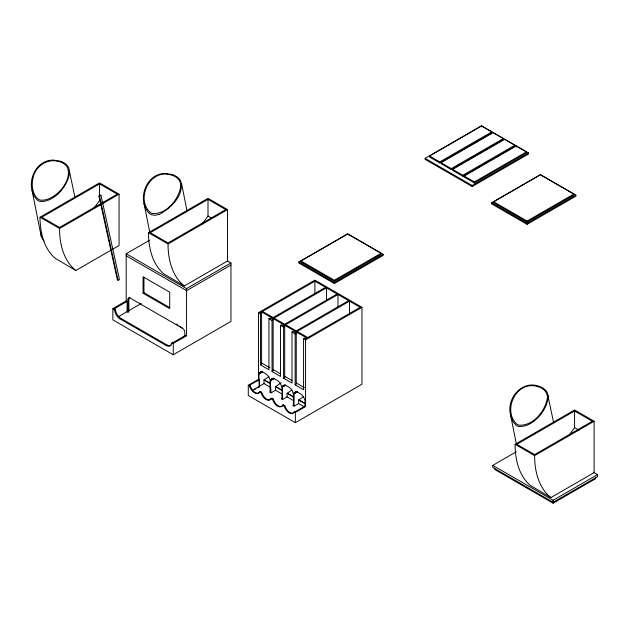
<?xml version="1.0" encoding="UTF-8"?>
<svg xmlns="http://www.w3.org/2000/svg" width="629" height="629" viewBox="0 0 629 629"><rect width="100%" height="100%" fill="white"/><g stroke="black" fill="none" stroke-linecap="round" stroke-linejoin="round"><path stroke-width="0.94" d="M281.627 398.928L281.588 398.943C282.429 392.433 283.42 383.234 276.265 379.806C267.6 374.452 271.358 388.659 270.934 392.795L270.965 392.771M293.169 405.587L293.138 405.611C293.774 399.203 295.072 390.145 288.066 386.631C286.588 385.577 282.822 384.209 282.476 387L282.507 399.439M293.138 397.599L293.138 396.828M294.026 393.668L297.155 391.568L294.05 393.361L294.026 406.122L298.657 403.59L304.271 406.829M257.544 387.826L259.384 387.047C260.555 383.525 255.453 367.831 264.455 372.997C266.979 374.499 269.637 376.763 270.045 379.837L270.077 392.26M41.239 233.312L41.357 237.015L44.101 241.111M294.05 393.361C294.891 390.821 298.35 392.449 299.876 393.455C304.357 396.026 306.205 401.491 304.68 406.515M32.975 178.038C31.474 185.036 32.11 193.535 37.677 198.638A12.651 9.97 -85.1 0 0 40.256 200.101C54.291 201.948 74.01 180.326 66.926 166.496A19.043 13.13 -12.3 0 0 57.648 161.197C46.467 158.594 34.996 166.952 32.975 178.023M361.958 307.322L305.568 339.88L305.568 406.531L304.923 406.161L295.363 411.68A1.289 0.747 60 0 0 294.592 411.814L293.829 412.372A7.532 4.348 60 0 1 288.994 412.766A7.532 4.348 60 0 1 284.339 406.546L283.876 405.791L282.429 405.446A7.532 4.348 60 0 1 277.609 406.192A7.532 4.348 60 0 1 272.789 399.879L271.343 398.558L270.871 398.77A7.532 4.348 60 0 1 266.051 399.517A7.532 4.348 60 0 1 261.232 393.204L259.785 391.891L259.321 392.103A7.532 4.348 60 0 1 254.666 392.944A7.532 4.348 60 0 1 249.831 386.969L249.721 386.662A1.305 0.755 60 0 0 248.895 385.601L248.29 385.255L248.29 395.507L295.355 422.68L361.958 384.225L361.958 307.322L314.893 280.149L258.503 312.707L258.503 379.358L248.29 385.255M270.808 399.289A7.532 4.348 60 0 1 261.876 392.834L260.437 391.513L259.966 391.725A7.532 4.348 60 0 1 259.643 392.221M271.524 398.401L271.987 398.188L273.434 399.501A7.532 4.348 60 0 0 282.138 406.122M294.12 412.443A7.532 4.348 60 0 1 284.992 406.177L284.52 405.422L283.074 405.068A7.532 4.348 60 0 1 282.924 405.328M294.592 411.814L294.482 411.995A7.532 4.348 60 0 1 294.309 412.231M93.745 208.466L99.524 200.565L99.524 183.904L117.285 194.157L59.558 227.486L41.797 217.225L99.524 183.904M202.224 223.924L208.002 216.022L208.002 199.362L225.764 209.614L168.037 242.943L150.276 232.691L208.002 199.362M569.379 434.781L574.576 427.665L574.576 411.004L592.337 421.257L534.619 454.586L516.857 444.326L574.576 411.004M270.462 383.721L264.038 380.018L268.858 376.645M282.012 390.389L275.588 386.686L281.218 382.754M293.554 397.056L287.138 393.353L291.958 389.98M305.096 403.716L298.681 400.013L303.5 396.647M40.02 217.225L99.524 182.874L119.062 194.157L119.062 245.522L75.81 270.494L55.163 258.275A97.526 56.303 -60 0 1 40.02 217.225L59.558 228.508A97.526 56.303 -60 0 0 74.702 269.558L75.81 270.494M59.558 228.508L119.062 194.157M148.499 232.691L208.002 198.332L227.541 209.614L227.541 260.988L184.297 285.951L163.642 273.733A97.526 56.303 -60 0 1 148.499 232.691L168.037 243.966A97.526 56.303 -60 0 0 183.181 285.016L184.297 285.951M227.541 260.988L230.969 262.969L230.969 321.419L173.25 354.748L112.858 319.878L112.858 308.603L126.185 300.914L126.185 253.739L149.639 240.199M168.037 243.966L227.541 209.614M118.779 316.466L127.074 311.677L127.962 312.188L127.962 299.373L128.851 298.861A3.137 1.816 60 0 1 129.959 297.281M112.858 308.603L113.747 309.114L127.074 301.425L127.074 311.677M143.058 293.216L169.696 308.603L169.696 292.194L143.058 276.815L143.058 293.216L143.947 292.705L169.854 307.667M126.185 253.739L186.569 288.601L186.569 335.776L185.681 335.265L172.362 342.954A1.376 0.794 60 0 0 171.426 343.214A7.532 4.348 60 0 1 166.142 345.518L119.966 318.856A7.532 4.348 60 0 1 114.816 311.324L114.698 310.561L115.587 310.05A1.368 0.794 60 0 0 114.635 308.603M128.796 310.679L141.328 303.445M127.962 312.188L128.851 311.677L128.851 298.861M119.966 318.856L120.854 318.345L167.031 345.007A7.532 4.348 60 0 0 171.261 345.038M186.569 288.601L230.969 262.969M230.969 265.021L186.569 290.653L126.185 255.791M425.118 158.335L481.507 125.784L528.572 152.957L528.572 153.979L472.182 186.538L425.118 159.365L425.118 158.335L472.182 185.516L528.572 152.957M429.552 156.031L481.507 126.036L491.721 131.933L491.721 132.963L439.765 162.95L429.552 157.053L429.552 156.031L439.765 161.928L491.721 131.933M441.102 162.699L493.05 132.703L503.263 138.6L503.263 139.622L451.315 169.618L441.102 163.721L441.102 162.699L451.315 168.596L503.263 138.6M452.644 169.358L504.592 139.371L514.805 145.268L514.805 146.29L462.858 176.285L452.644 170.388L452.644 169.358L462.858 175.255L514.805 145.268M298.838 262.002L347.68 233.807L383.203 254.313L383.203 255.343L334.361 283.537L298.838 263.032L298.838 262.002L334.361 282.515L383.203 254.313M300.969 260.98L347.68 234.012L381.072 253.29L381.072 254.313L334.361 281.281L300.969 262.002L300.969 260.98L334.361 280.259L381.072 253.29M166.142 345.518L167.031 345.007M172.362 342.954L173.25 343.465L186.569 335.776M464.186 176.026L516.142 146.03L526.355 151.927L526.355 152.957L474.4 182.953L464.186 177.056L464.186 176.026L474.4 181.923L526.355 151.927M260.5 313.855L260.5 364.875L268.937 369.742L268.937 318.73L270.053 318.085L271.162 318.722L272.271 318.085L261.609 311.929L260.5 312.574L261.617 313.211L260.5 313.855L258.503 312.707M314.893 281.171L262.497 311.418L273.159 317.574L325.555 287.319L314.893 281.171L314.893 293.774M272.043 320.523L272.043 371.542L280.479 376.409L280.479 325.39L281.595 324.753L282.704 325.39L283.813 324.753L273.151 318.596L272.05 319.233L273.159 319.878L272.043 320.523L268.937 318.73M326.443 287.83L274.04 318.085L284.701 324.242L337.097 293.987L326.443 287.83L326.443 300.442M491.548 202.805L540.39 174.61L575.905 195.116L575.905 196.138L527.063 224.341L491.548 203.835L491.548 202.805L527.063 223.319L575.905 195.116M493.679 201.783L540.39 174.815L573.774 194.094L573.774 195.116L527.063 222.084L493.679 202.805L493.679 201.783L527.063 221.062L573.774 194.094M283.585 327.19L283.585 378.202L292.021 383.077L292.021 332.057L293.138 331.412L294.254 332.057L295.355 331.42L284.701 325.264L283.593 325.901L284.701 326.545L283.585 327.19L280.479 325.39M337.985 294.498L285.59 324.753L296.243 330.901L348.639 300.654L337.985 294.498L337.985 307.101M295.135 333.85L295.135 384.869L303.571 389.744L303.571 338.724L304.688 338.08L305.796 338.724L306.905 338.08L296.243 331.931L295.135 332.568L296.251 333.205L295.135 333.85L292.021 332.057M349.527 301.165L297.132 331.42L307.793 337.569L360.189 307.322L349.527 301.165L349.527 313.769M260.5 364.875L261.617 364.23L261.609 311.929M259.698 372.659L262.128 371.204M259.62 372.785L261.947 371.44M259.486 373.06L261.876 371.566M259.447 373.209L261.774 371.865M259.415 373.367L261.743 372.022M259.392 373.532L261.727 372.187M259.384 373.673L262.497 371.881M272.043 371.542L273.159 370.898L273.151 318.596M248.895 385.601L259.14 379.727L259.14 386.906M249.721 386.662L250.366 386.285A1.305 0.755 60 0 0 249.627 385.278L249.579 385.247M271.335 379.216L273.12 378.123M252.764 390.082L264.007 383.588L270.439 387.299M271.162 379.452L272.797 378.43M271.036 379.719L273.426 378.233M270.989 379.877L273.324 378.524M254.36 389.666L255.956 388.746M270.957 380.034L274.063 378.233M270.942 380.199L274.047 378.399L270.934 380.341M259.384 391.961L260.029 391.584M259.785 391.891L260.437 391.513M283.585 378.202L284.701 377.557L284.701 325.264M260.76 392.449L261.412 392.079M261.161 392.991L261.813 392.614M281.981 393.966L275.565 390.255L271.083 392.842L269.975 392.197M282.704 386.112L284.339 385.097M282.578 386.387L284.913 385.042M282.531 386.536L284.866 385.192M282.5 386.693L284.835 385.349M282.484 386.866L285.59 385.066M282.476 387L285.59 385.207M270.942 398.629L271.586 398.259M271.343 398.558L271.987 398.188M295.135 384.869L296.251 384.225L296.243 331.931M272.318 399.124L272.962 398.747M272.719 399.659L273.363 399.289M294.427 392.543L296.338 391.372M293.531 400.626L287.107 396.923L282.633 399.509L281.517 398.865M294.254 392.779L296.581 391.435M294.183 392.913L296.511 391.568M294.081 393.204L297.187 391.411M297.14 391.733L294.026 393.526L297.132 391.859M282.492 405.304L283.144 404.927M282.901 405.233L283.545 404.856M283.876 405.791L284.52 405.422M284.277 406.334L284.921 405.957M293.94 412.184A1.289 0.747 60 0 1 294.757 412.081L295.402 411.704M294.757 412.081L295.355 412.427L305.568 406.531M515.08 444.326L574.576 409.974L594.114 421.257L594.114 472.631L550.87 497.594L530.223 485.376A97.526 56.303 -60 0 1 515.08 444.326L534.619 455.608A97.526 56.303 -60 0 0 549.762 496.658L550.87 497.594M593.296 472.151L597.55 474.612L597.55 476.664L553.15 502.296L492.759 467.433L492.759 465.381L516.22 451.834M534.619 455.608L594.114 421.257M492.759 465.381L553.15 500.244L597.55 474.612M494.716 468.118L494.716 469.486L553.15 503.216L595.6 478.708L595.6 477.348M159.294 214.395C170.813 208.348 184.478 195.234 180.72 181.066A19.971 13.767 -12.3 0 0 179.186 178.809A19.9 13.421 -10.2 0 0 172.283 174.555L165.27 173.525M159.286 214.403L154.907 215.291L151.888 214.803A12.887 10.095 -87.1 0 1 149.191 213.278C136.422 200.234 146.014 173.069 165.254 173.525M53.206 160.128C38.235 159.845 28.667 176.427 31.961 189.997L41.176 236.284M53.221 160.128L60.242 161.158A19.9 13.421 -10.2 0 1 67.138 165.403A19.971 13.767 -12.3 0 1 68.671 167.652L74.914 197.184M208.002 216.022L211.383 217.98M574.576 427.665L578.806 430.11M101.033 195.627L100.365 195.249A0.983 0.566 -60 0 0 99.539 195.116A0.983 0.566 -60 0 0 99.012 196.382L117.308 279.543L117.969 279.929A0.983 0.566 -60 0 0 118.802 280.054A0.983 0.566 -60 0 0 119.329 278.789L101.033 195.627A0.983 0.566 -60 0 0 100.208 195.501A0.983 0.566 -60 0 0 99.681 196.767L117.969 279.929M99.012 196.382L99.681 196.767M102.055 202.027L103.754 203.01M303.571 338.724L305.568 339.88M261.609 362.949L269.81 367.682M273.151 369.616L280.534 373.878M284.701 376.284L292.076 380.545M296.243 382.943L304.444 387.676M184.792 335.847L184.792 332.183A3.137 1.816 60 0 0 182.575 328.338L130.179 298.091A3.137 1.816 60 0 0 127.962 299.373M264.007 383.588L264.007 379.743L270.439 383.454M275.565 390.255L275.565 386.41L281.981 390.122M287.107 396.923L287.107 393.078L293.531 396.781M298.657 403.59L298.657 399.745L305.073 403.448M126.185 300.914L127.074 301.425M258.503 379.358L259.14 379.727M293.067 405.532L294.175 406.177M176.293 324.077L177.858 325.146M179.43 326.207L182.575 328.338M250.326 386.159L250.476 386.591A7.532 4.348 60 0 0 258.794 392.913M553.536 422.224L547.301 392.7A19.971 13.767 -12.3 0 0 545.768 390.452A19.9 13.421 -10.2 0 0 538.864 386.198C521.787 379.963 506.093 398.762 510.591 415.046L516.228 443.374M510.591 415.046L512.855 421.367L515.764 424.921A12.887 10.095 -87.1 0 0 518.461 426.446C533.007 427.877 548.543 409.267 548.173 395.264M31.961 189.997L34.225 196.327L37.142 199.88A12.887 10.095 -87.1 0 0 39.839 201.406C54.393 202.837 69.913 184.226 69.544 170.223M181.592 183.621L186.962 210.581M144.01 203.403L149.836 232.683M115.587 310.05L115.705 310.812A7.532 4.348 60 0 0 120.854 318.345M553.15 500.244L553.15 503.216M527.063 221.062L527.063 222.084M527.063 223.319L527.063 224.341M516.142 146.03L516.142 147.06M481.507 125.784L481.507 126.806M474.4 181.923L474.4 182.953M472.182 185.516L472.182 186.538M462.858 175.255L462.858 176.285M451.315 168.596L451.315 169.618M439.765 161.928L439.765 162.95M334.361 280.259L334.361 281.281M334.361 282.515L334.361 283.537M295.355 412.427L295.355 422.68M173.25 343.465L173.25 354.748M143.947 277.122L143.947 292.705M118.221 279.591A0.983 0.566 -60 0 1 117.308 279.543M173.25 342.443A1.376 0.794 60 0 0 172.315 342.703A7.532 4.348 60 0 1 172.181 343.418M113.747 309.114A1.368 0.794 60 0 1 114.698 310.561M259.455 392.425A7.532 4.348 60 0 1 259.03 392.779M271.366 398.652A7.532 4.348 60 0 1 271.013 399.101M282.751 405.563A7.532 4.348 60 0 1 282.358 405.957M180.916 185.641C179.1 199.031 166.685 214.591 152.297 213.506A12.651 9.97 -85.1 0 1 149.726 212.044C135.982 198.221 149.6 169.602 169.688 174.595A19.043 13.13 -12.3 0 1 178.966 179.902L180.507 183L180.916 185.641M547.489 397.284C545.681 410.674 533.266 426.234 518.878 425.141A12.651 9.97 -85.1 0 1 516.299 423.687C502.555 409.864 516.173 381.245 536.27 386.237A19.043 13.13 -12.3 0 1 545.547 391.537L547.088 394.642L547.489 397.284"/></g></svg>
